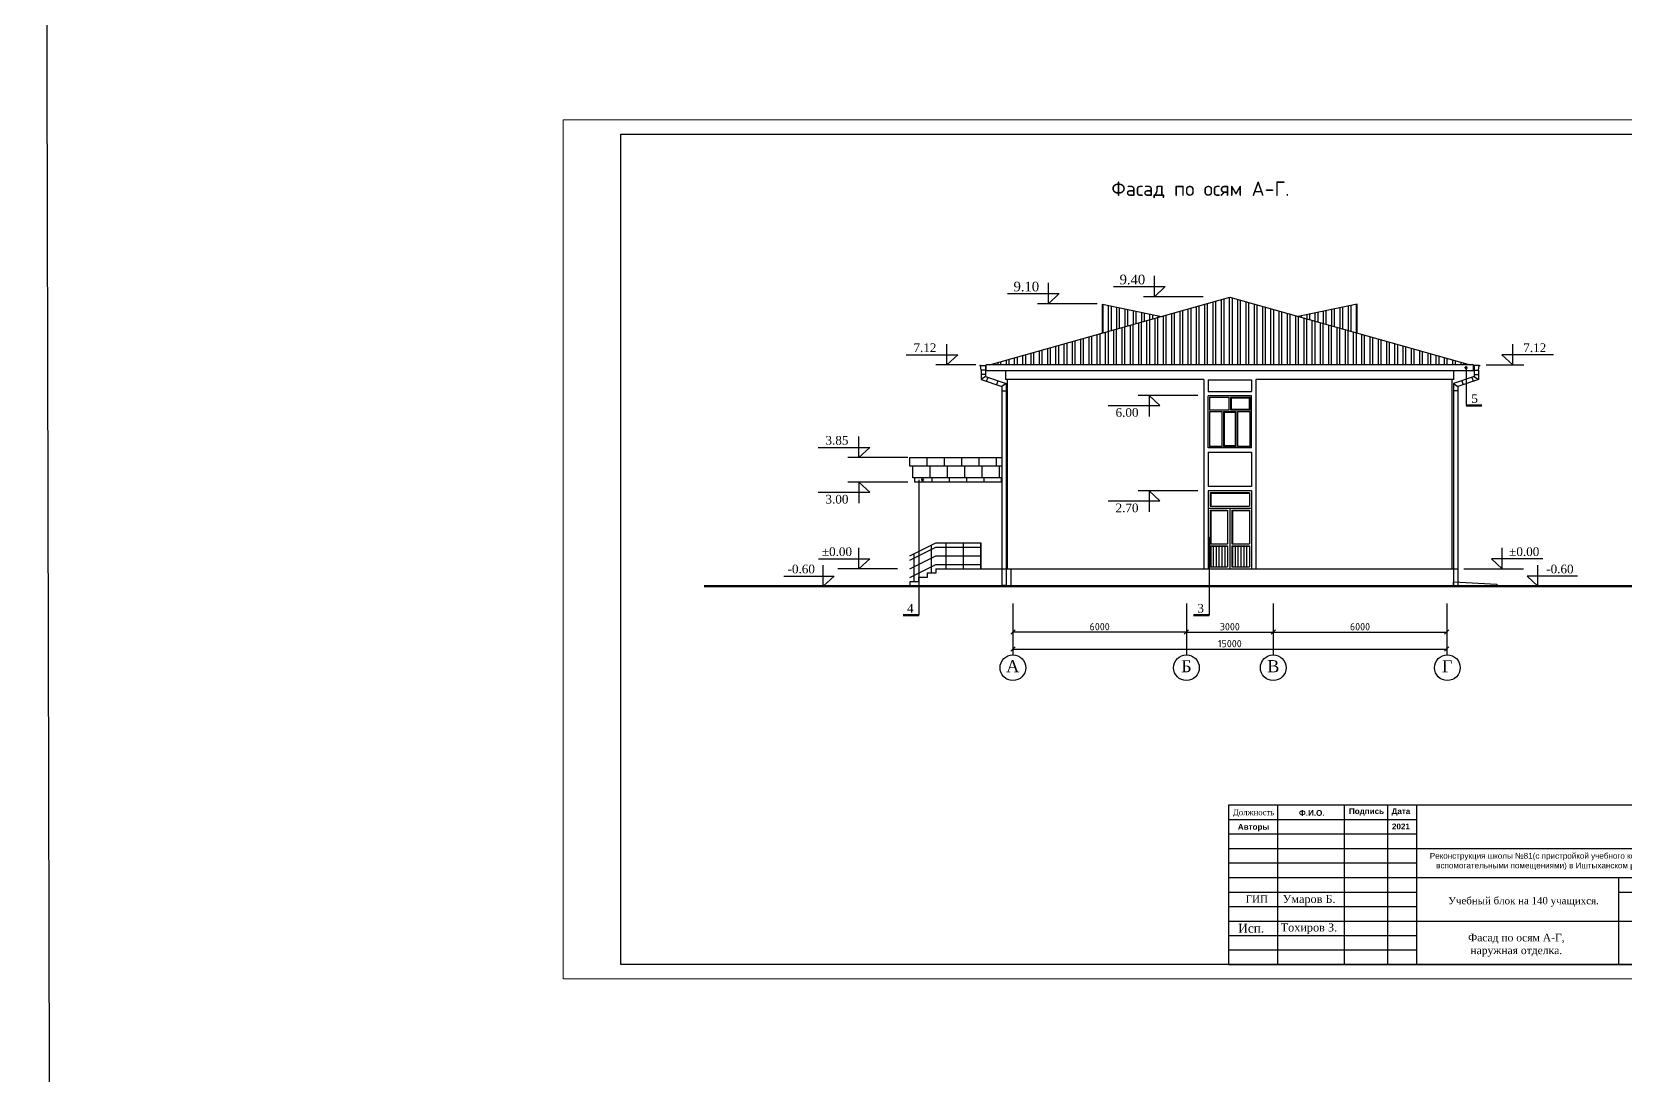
# Model space of a CAD drawing. Header units: millimetres. Extents: x 572274 to 2241483, y -888675 to -304135.
# Drawn here: x 635731 to 690805, y -655181 to -619114 of the extents above; entities that cross this region are included whole.
import ezdxf

# ---------------------------------------------------------------- set-up
doc = ezdxf.new("R2010")
doc.units = ezdxf.units.MM
doc.linetypes.add('ACAD_ISO02W100', pattern=[15, 12, -3])
for name, color, linetype, lineweight in [('Размерная Размерная', 176, 'Continuous', 15), ('стены', 250, 'Continuous', 30), ('Ф А С А Д', 250, 'Continuous', 18)]:
    doc.layers.add(name, color=color, linetype=linetype, lineweight=lineweight)
doc.styles.add('Arial 3.', font='arial.ttf')
doc.styles.add('ISOCPEUR', font='isocpeui.ttf', dxfattribs={"height": 300})
doc.styles.get("Standard").update_dxf_attribs({"font": 'isocpeur.ttf'})
doc.styles.add('style1', font='isocpeui.ttf')
doc.styles.add('WMF-Times New Roman0', font='times.ttf')
doc.styles.add('WMF-Times New Roman2', font='times.ttf')
doc.dimstyles.new('100', dxfattribs={"dimscale": 100, "dimtxt": 2.5, "dimasz": 1.5, "dimexe": 1, "dimexo": 0.625, "dimtad": 1, "dimdec": 0, "dimdsep": 46, "dimtxsty": 'Standard', "dimblk": 'OBLIQUE', "dimcen": 1.5, "dimadec": 0, "dimazin": 0, "dimtfac": 1, "dimtdec": 0, "dimtmove": 2, "dimatfit": 3, "dimldrblk": 'OBLIQUE', "dimfxl": 1.25, "dimtolj": 1, "dimtzin": 0, "dimarcsym": 0})
pattern_1 = [(90, (-487479.5, 120532.56), (-285.75, 3e-14), []), (90, (-487384.25, 120627.8), (-285.75, 3e-14), [])]

# ---------------------------------------------------------------- blocks, each defined once
blk = doc.blocks.new('_Oblique')
at = {"color": 0, "linetype": 'ByBlock', "lineweight": -2}
blk.add_line((-0.5, -0.5), (0.5, 0.5), dxfattribs=at)
blk = doc.blocks.new('*D195')
at = {"color": 0, "lineweight": -2, "transparency": 16777216}
for p, q in [((669641, -638943), (669641, -639965)), ((675641, -638943), (675641, -639965)), ((675641, -639865), (669641, -639865))]:
    blk.add_line(p, q, dxfattribs=at)
at = {"layer": 'Defpoints', "color": 0, "lineweight": 25, "transparency": 16777216}
for p in [(669641, -638881), (675641, -638881), (669641, -639865)]:
    blk.add_point(p, dxfattribs=at)
at = {"color": 0, "lineweight": -2, "transparency": 16777216, "xscale": 150, "yscale": 150, "zscale": 150, "rotation": 180}
blk.add_blockref('_Oblique', (669641, -639865), dxfattribs=at)
at = {"color": 0, "lineweight": -2, "transparency": 16777216, "xscale": 150, "yscale": 150, "zscale": 150}
blk.add_blockref('_Oblique', (675641, -639865), dxfattribs=at)
at = {"color": 0, "transparency": 16777216, "insert": (672641, -639677), "char_height": 250, "attachment_point": 5}
blk.add_mtext('\\A1;6000', dxfattribs=at)
blk = doc.blocks.new('*D196')
at = {"color": 0, "lineweight": -2, "transparency": 16777216}
for p, q in [((675641, -638943), (675641, -639965)), ((678641, -638943), (678641, -639965)), ((675641, -639865), (678641, -639865))]:
    blk.add_line(p, q, dxfattribs=at)
at = {"layer": 'Defpoints', "color": 0, "lineweight": 25, "transparency": 16777216}
for p in [(675641, -638881), (678641, -638881), (678641, -639865)]:
    blk.add_point(p, dxfattribs=at)
at = {"color": 0, "lineweight": -2, "transparency": 16777216, "xscale": 150, "yscale": 150, "zscale": 150, "rotation": 180}
blk.add_blockref('_Oblique', (675641, -639865), dxfattribs=at)
at = {"color": 0, "lineweight": -2, "transparency": 16777216, "xscale": 150, "yscale": 150, "zscale": 150}
blk.add_blockref('_Oblique', (678641, -639865), dxfattribs=at)
at = {"color": 0, "transparency": 16777216, "insert": (677141, -639677), "char_height": 250, "attachment_point": 5}
blk.add_mtext('\\A1;3000', dxfattribs=at)
blk = doc.blocks.new('*D197')
at = {"color": 0, "lineweight": -2, "transparency": 16777216}
for p, q in [((678641, -638943), (678641, -639965)), ((684641, -638943), (684641, -639965)), ((678641, -639865), (684641, -639865))]:
    blk.add_line(p, q, dxfattribs=at)
at = {"layer": 'Defpoints', "color": 0, "lineweight": 25, "transparency": 16777216}
for p in [(678641, -638881), (684641, -638881), (684641, -639865)]:
    blk.add_point(p, dxfattribs=at)
at = {"color": 0, "lineweight": -2, "transparency": 16777216, "xscale": 150, "yscale": 150, "zscale": 150, "rotation": 180}
blk.add_blockref('_Oblique', (678641, -639865), dxfattribs=at)
at = {"color": 0, "lineweight": -2, "transparency": 16777216, "xscale": 150, "yscale": 150, "zscale": 150}
blk.add_blockref('_Oblique', (684641, -639865), dxfattribs=at)
at = {"color": 0, "transparency": 16777216, "insert": (681641, -639677), "char_height": 250, "attachment_point": 5}
blk.add_mtext('\\A1;6000', dxfattribs=at)
blk = doc.blocks.new('*D198')
at = {"color": 0, "lineweight": -2, "transparency": 16777216}
for p, q in [((669641, -638943), (669641, -640551)), ((684641, -638943), (684641, -640551)), ((669641, -640451), (684641, -640451))]:
    blk.add_line(p, q, dxfattribs=at)
at = {"layer": 'Defpoints', "color": 0, "lineweight": 25, "transparency": 16777216}
for p in [(669641, -638881), (684641, -638881), (684641, -640451)]:
    blk.add_point(p, dxfattribs=at)
at = {"color": 0, "lineweight": -2, "transparency": 16777216, "xscale": 150, "yscale": 150, "zscale": 150, "rotation": 180}
blk.add_blockref('_Oblique', (669641, -640451), dxfattribs=at)
at = {"color": 0, "lineweight": -2, "transparency": 16777216, "xscale": 150, "yscale": 150, "zscale": 150}
blk.add_blockref('_Oblique', (684641, -640451), dxfattribs=at)
at = {"color": 0, "transparency": 16777216, "insert": (677141, -640263), "char_height": 250, "attachment_point": 5}
blk.add_mtext('\\A1;15000', dxfattribs=at)
blk = doc.blocks.new('12')
at = {"color": 5, "lineweight": 30}
for p, q in [((4038680, 3054550), (4038680, 3049050)), ((4038680, 3054550), (4038680, 3049050)), ((4038680, 3054550), (4038680, 3049050)), ((4057180, 3054550), (4038680, 3054550)), ((4057180, 3054550), (4038680, 3054550)), ((4057180, 3054550), (4038680, 3054550)), ((4040380, 3054550), (4040380, 3049050)), ((4040380, 3054550), (4040380, 3049050)), ((4042680, 3054550), (4042680, 3049050)), ((4044180, 3054550), (4044180, 3049050)), ((4045180, 3054550), (4045180, 3049050)), ((4057180, 3049050), (4057180, 3054550)), ((4057180, 3054550), (4057180, 3049050)), ((4045180, 3054050), (4038680, 3054050)), ((4045180, 3053550), (4038680, 3053550)), ((4057180, 3053050), (4038680, 3053050)), ((4045180, 3052550), (4038680, 3052550)), ((4038680, 3052050), (4057180, 3052050)), ((4052180, 3049050), (4052180, 3052050)), ((4053680, 3050550), (4053680, 3052050)), ((4055380, 3050550), (4055380, 3052050)), ((4038680, 3051550), (4045180, 3051550)), ((4052180, 3051550), (4057180, 3051550)), ((4038680, 3051050), (4045180, 3051050)), ((4038680, 3050550), (4057180, 3050550)), ((4038680, 3050050), (4045180, 3050050)), ((4038680, 3049550), (4045180, 3049550)), ((4038680, 3049050), (4057180, 3049050))]:
    blk.add_line(p, q, dxfattribs=at)
blk = doc.blocks.new('sdfsf')
at = {"layer": 'Размерная Размерная', "color": 0, "lineweight": 18}
for p, q in [((764772, -698957), (764772, -699457)), ((765500, -699457), (765500, -699002)), ((765545, -699457), (765545, -699002)), ((764817, -699457), (765500, -699457)), ((764817, -699502), (765254, -699502)), ((765254, -699502), (765254, -700712)), ((765299, -699502), (765299, -700712)), ((765299, -699502), (765746, -699502)), ((765545, -699457), (766228, -699457)), ((765746, -699502), (765746, -700712)), ((765791, -699502), (765791, -700712)), ((765791, -699502), (766228, -699502))]:
    blk.add_line(p, q, dxfattribs=at)
for points in [[(764772, -698957), (766273, -698957), (766273, -700757), (764772, -700757)], [(764817, -699002), (765500, -699002), (765500, -699457), (764817, -699457)], [(764839, -699024), (765478, -699024), (765478, -699435), (764839, -699435)], [(765299, -699502), (765746, -699502), (765746, -700712), (765299, -700712)], [(765321, -699524), (765724, -699524), (765724, -700690), (765321, -700690)]]:
    blk.add_lwpolyline(points, close=True, dxfattribs=at)
for points in [[(764817, -699457), (764817, -699002), (765500, -699002)], [(765545, -699002), (766228, -699002), (766228, -699457)], [(765254, -700712), (764817, -700712), (764817, -699502)], [(766228, -699502), (766228, -700712), (765791, -700712)], [(765746, -700712), (765299, -700712)]]:
    blk.add_lwpolyline(points, dxfattribs=at)
at = {"layer": 'стены', "color": 0, "linetype": 'ByBlock', "lineweight": -2, "ltscale": 3}
for p, q in [((764772, -698957), (766273, -698957)), ((764772, -700757), (764772, -698957)), ((764772, -698957), (766273, -698957)), ((764772, -700757), (764772, -698957)), ((766273, -700757), (766273, -698957)), ((766273, -700757), (766273, -698957)), ((764772, -700757), (766273, -700757)), ((764772, -700757), (766273, -700757))]:
    blk.add_line(p, q, dxfattribs=at)
at = {"layer": 'Ф А С А Д', "color": 5, "lineweight": 18}
for points in [[(764851, -699036), (765466, -699036), (765466, -699423), (764851, -699423)], [(765557, -699014), (766216, -699014), (766216, -699445), (765557, -699445)], [(765242, -699514), (764829, -699514), (764829, -700700), (765242, -700700)], [(765333, -699536), (765712, -699536), (765712, -700678), (765333, -700678)], [(765803, -699514), (766216, -699514), (766216, -700700), (765803, -700700)]]:
    blk.add_lwpolyline(points, close=True, dxfattribs=at)

msp = doc.modelspace()

# ---------------------------------------------------------------- hatches: boundary and pattern name
at = {"layer": 'стены'}
h = msp.add_hatch(dxfattribs=at)
h.set_pattern_fill('ANSI32', color=14, scale=30, angle=45, style=0)
h.set_pattern_definition([(90, (-578167, 37123.17), (-285.75, 3e-14), []), (90, (-578071.76, 37218.42), (-285.75, 3e-14), [])])
h.paths.add_polyline_path([(677141.073, -628280.565), (668834.723, -630630.565), (685447.422, -630630.565)])
at = {"layer": 'стены', "true_color": 0x6a0b0d}
h = msp.add_hatch(dxfattribs=at)
h.set_pattern_fill('ANSI32', color=16, scale=30, angle=45, style=0)
h.set_pattern_definition(pattern_1)
h.paths.add_polyline_path([(672741.943, -628526.579), (674775.665, -628949.777), (672741.943, -629526.579)])
h = msp.add_hatch(dxfattribs=at)
h.set_pattern_fill('ANSI32', color=16, scale=30, angle=45, style=0)
h.set_pattern_definition(pattern_1)
h.paths.add_polyline_path([(681540.203, -628526.579), (679506.481, -628949.777), (681540.203, -629526.579)])

# ---------------------------------------------------------------- linework, layer by layer
for p, q in [((676219.345, -628271.742), (674154.443, -628271.742)), ((672552.849, -628514.888), (670487.947, -628514.888)), ((668364.779, -630630.565), (666983.113, -630630.565)), ((676390.885, -631144.071), (677891.261, -631144.071)), ((676390.885, -631144.071), (676390.885, -631544.071)), ((677891.261, -631144.071), (677891.261, -631544.071)), ((685999.656, -630630.565), (687299.033, -630630.565)), ((676034.427, -631680.565), (673969.525, -631680.565)), ((676034.427, -631680.565), (674349.048, -631680.565)), ((676390.885, -631544.071), (677891.261, -631544.071)), ((666007.209, -633830.565), (663942.307, -633830.565)), ((666681.073, -634130.565), (666681.073, -633830.565)), ((667281.073, -634130.565), (667281.073, -633830.565)), ((667881.073, -634130.565), (667881.073, -633830.565)), ((668481.073, -634130.565), (668481.073, -633830.565)), ((669081.073, -634130.565), (669081.073, -633830.565)), ((676390.885, -633644.517), (676390.885, -634830.565)), ((676390.885, -633644.517), (677891.261, -633644.517)), ((677891.261, -633644.517), (677891.261, -634830.565)), ((669263.279, -634130.565), (666181.073, -634130.565)), ((666781.073, -634530.565), (666781.073, -634130.565)), ((667381.073, -634530.565), (667381.073, -634130.565)), ((667981.073, -634530.565), (667981.073, -634130.565)), ((668581.073, -634530.565), (668581.073, -634130.565)), ((669181.073, -634530.565), (669181.073, -634130.565)), ((669451.073, -634130.565), (669413.279, -634130.565)), ((666007.209, -634680.565), (663942.307, -634680.565)), ((669263.279, -634530.565), (666251.073, -634530.565)), ((666851.073, -634680.565), (666851.073, -634530.565)), ((667451.073, -634680.565), (667451.073, -634530.565)), ((668051.073, -634680.565), (668051.073, -634530.565)), ((668651.073, -634680.565), (668651.073, -634530.565)), ((669251.073, -634680.565), (669251.073, -634530.565)), ((669451.073, -634530.565), (669413.279, -634530.565)), ((676034.427, -634980.565), (673969.525, -634980.565)), ((677891.261, -634830.565), (676390.885, -634830.565)), ((676390.885, -634980.565), (676390.885, -637680.565)), ((676390.885, -634980.565), (676390.885, -637680.565)), ((677891.261, -634980.565), (676390.885, -634980.565)), ((677891.261, -634980.565), (677891.261, -637680.565)), ((677891.261, -634980.565), (677891.261, -637680.565)), ((676460.885, -635050.565), (676460.885, -635510.565)), ((677821.261, -635050.565), (676460.885, -635050.565)), ((676460.885, -635510.565), (677821.261, -635510.565)), ((677821.261, -635050.565), (677821.261, -635510.565)), ((676460.885, -635650.565), (676460.885, -636810.565)), ((677821.261, -635650.565), (677821.261, -636810.565)), ((676460.885, -636810.565), (677065.885, -636810.565)), ((676460.885, -636880.565), (676460.885, -637610.565)), ((676460.885, -636880.565), (677065.885, -636880.565)), ((677215.885, -636810.565), (677821.261, -636810.565)), ((677215.885, -636880.565), (677821.261, -636880.565)), ((677321.261, -636880.565), (677321.261, -637610.565)), ((677421.261, -636880.565), (677421.261, -637610.565)), ((677521.261, -636880.565), (677521.261, -637610.565)), ((677621.261, -636880.565), (677621.261, -637610.565)), ((677721.261, -636880.565), (677721.261, -637610.565)), ((677821.261, -636880.565), (677821.261, -637610.565)), ((665651.073, -637680.565), (663586.171, -637680.565)), ((676460.885, -637610.565), (677065.885, -637610.565)), ((677215.885, -637610.565), (677821.261, -637610.565)), ((685227.308, -637680.565), (687292.21, -637680.565)), ((669641.073, -638880.565), (669641.073, -640652.449)), ((675641.073, -638880.565), (675641.073, -640652.449)), ((678641.073, -638880.565), (678641.073, -640652.449)), ((684641.073, -638880.565), (684641.073, -640652.449))]:
    msp.add_line(p, q)
at = {"color": 14, "lineweight": 30}
for p, q in [((672741.943, -628526.579), (674775.665, -628949.777)), ((672741.943, -629526.579), (672741.943, -628526.579)), ((681540.203, -628526.579), (679506.481, -628949.777)), ((681540.203, -629526.579), (681540.203, -628526.579)), ((685561.073, -630630.565), (668721.073, -630630.565)), ((669263.279, -638243.551), (669413.279, -638243.551))]:
    msp.add_line(p, q, dxfattribs=at)
at = {"color": 14}
for p, q in [((668520.854, -630646.312), (668695.186, -630646.312)), ((668545.186, -630805.555), (668545.186, -631136.887)), ((668695.186, -630957.84), (668545.186, -630957.84)), ((668695.186, -631032.84), (668545.186, -631136.887)), ((668545.186, -631136.887), (669263.279, -631375.537)), ((668695.186, -630805.555), (668695.186, -631032.84)), ((668695.186, -631032.84), (669413.279, -631271.49)), ((668773.703, -631058.934), (668722.508, -631195.818)), ((685586.96, -631032.84), (684868.867, -631271.49)), ((685736.96, -631136.887), (685018.867, -631375.537)), ((685508.442, -631058.934), (685559.638, -631195.818)), ((685761.292, -630646.312), (685586.96, -630646.312)), ((685586.96, -630805.555), (685586.96, -631032.84)), ((685586.96, -630957.84), (685736.96, -630957.84)), ((685586.96, -631032.84), (685736.96, -631136.887)), ((685736.96, -630805.555), (685736.96, -631136.887)), ((669121.59, -631174.55), (669070.395, -631311.434)), ((669413.279, -631271.49), (669263.279, -631375.537)), ((669263.279, -631375.537), (669263.279, -638243.551)), ((669263.279, -631519.118), (669413.279, -631519.118)), ((669413.279, -631271.49), (669413.279, -638243.551)), ((684868.867, -631271.49), (685018.867, -631375.537)), ((684868.867, -631271.49), (684868.867, -638124.454)), ((685018.867, -631519.118), (684868.867, -631519.118)), ((685018.867, -631375.537), (685018.867, -638280.565)), ((685160.556, -631174.55), (685211.751, -631311.434))]:
    msp.add_line(p, q, dxfattribs=at)
at = {"lineweight": 30}
for p, q in [((668721.073, -630830.565), (668721.073, -630630.565)), ((685561.073, -630830.565), (668721.073, -630830.565)), ((669401.073, -631130.565), (669401.073, -630830.565)), ((676240.885, -631130.565), (669401.073, -631130.565)), ((669451.073, -637680.565), (669451.073, -631130.565)), ((676240.885, -631130.565), (676240.885, -637680.565)), ((684881.073, -631130.565), (678041.261, -631130.565)), ((678041.261, -631130.565), (678041.261, -637680.565)), ((684831.073, -637680.565), (684831.073, -631130.565)), ((684881.073, -631130.565), (684881.073, -630830.565)), ((685561.073, -630830.565), (685561.073, -630630.565)), ((666981.073, -637680.565), (669263.279, -637680.565)), ((669283.279, -637680.565), (684998.867, -637680.565)), ((669413.279, -637680.565), (669413.279, -638280.565)), ((669581.073, -638280.565), (669581.073, -637680.565)), ((684868.867, -637680.565), (684868.867, -638280.565))]:
    msp.add_line(p, q, dxfattribs=at)
at = {"color": 1}
for p, q in [((685306.261, -630747.613), (685306.261, -632026.695)), ((666392.511, -634599.711), (666392.511, -639277.049)), ((676429.872, -636631.857), (676429.872, -639277.049))]:
    msp.add_line(p, q, dxfattribs=at)
at = {"lineweight": 50}
for p, q in [((685849.31, -632026.695), (685306.261, -632026.695)), ((665849.462, -639277.049), (666392.511, -639277.049)), ((675886.823, -639277.049), (676429.872, -639277.049))]:
    msp.add_line(p, q, dxfattribs=at)
at = {"color": 3, "lineweight": 30}
msp.add_lwpolyline([(721013.019, -808653.597), (636697.986, -808653.597), (635731.462, -392742.585), (720892.578, -394141.324)], close=True, dxfattribs=at)
at = {"lineweight": 20}
msp.add_lwpolyline([(654092.403, -651853.316), (696092.403, -651853.316), (696092.403, -622153.316), (654092.403, -622153.316)], close=True, dxfattribs=at)
at = {"lineweight": 30}
msp.add_lwpolyline([(656092.403, -622653.316), (695592.403, -622653.316), (695592.403, -651353.316), (656092.403, -651353.316)], close=True, dxfattribs=at)
at = {"color": 14, "lineweight": 30}
msp.add_lwpolyline([(668834.723, -630630.565), (677141.073, -628280.565), (685447.422, -630630.565)], dxfattribs=at)
at = {"color": 14}
for points in [[(668695.186, -630635.474), (668695.186, -630805.555), (668545.186, -630805.555), (668520.854, -630646.312), (668500.249, -630646.312), (668500.249, -630663.593), (668513.968, -630663.593)], [(685586.96, -630635.474), (685586.96, -630805.555), (685736.96, -630805.555), (685761.292, -630646.312), (685781.897, -630646.312), (685781.897, -630663.593), (685768.178, -630663.593)]]:
    msp.add_lwpolyline(points, dxfattribs=at)
at = {"lineweight": 30}
for points in [[(669263.279, -634680.565), (666251.073, -634680.565), (666251.073, -634530.565), (666181.073, -634530.565), (666181.073, -634130.565), (666081.073, -634130.565), (666081.073, -633830.565), (669263.279, -633830.565)], [(669413.279, -633830.565), (669451.073, -633830.565)], [(669451.073, -634680.565), (669413.279, -634680.565)], [(666981.073, -637680.565), (666981.073, -637830.565), (666681.073, -637830.565), (666681.073, -637980.565), (666381.073, -637980.565), (666381.073, -638130.565), (666081.073, -638130.565), (666081.073, -638280.565)], [(684868.867, -638280.565), (684868.867, -638130.565), (686368.867, -638205.565), (686368.867, -638280.565), (686368.867, -638280.565), (684913.867, -638280.565), (684913.867, -638280.565), (684868.867, -638280.565), (684868.867, -638130.565)]]:
    msp.add_lwpolyline(points, dxfattribs=at)
at = {"color": 5}
for points in [[(677821.261, -635070.565), (676480.885, -635070.565), (676480.885, -635510.565)], [(677065.885, -635670.565), (676480.885, -635670.565), (676480.885, -636810.565)], [(677820.885, -635670.565), (677235.885, -635670.565), (677235.885, -636810.565)]]:
    msp.add_lwpolyline(points, dxfattribs=at)
for points in [[(666081.073, -637380.565), (666981.073, -636930.565), (668538.584, -636930.565)], [(677065.885, -636900.565), (676480.885, -636900.565), (676480.885, -637610.565)], [(677820.885, -636900.565), (677235.885, -636900.565), (677235.885, -637610.565)], [(666081.073, -637680.565), (666981.073, -637230.565), (668538.584, -637230.565)], [(666081.073, -637980.565), (666981.073, -637530.565), (668538.584, -637530.565)], [(669401.073, -638280.565), (669365.735, -638243.551)]]:
    msp.add_lwpolyline(points)
at = {"lineweight": 50}
for centre in [(685306.261, -630725.24), (666522.511, -634599.711), (676429.872, -636631.857)]:
    msp.add_circle(centre, 22.373, dxfattribs=at)
at = {"layer": 'стены', "color": 0, "linetype": 'ByBlock', "lineweight": -2, "ltscale": 3}
for p, q in [((670867.469, -628514.888), (670867.469, -627789.201)), ((674533.965, -628271.742), (674533.965, -627546.055)), ((669458.506, -628163.224), (671238.977, -628163.224)), ((670867.469, -628514.888), (671238.977, -628163.224)), ((673125.002, -627920.078), (674905.473, -627920.078)), ((674533.965, -628271.742), (674905.473, -627920.078)), ((667362.636, -630630.565), (667362.636, -629904.878)), ((686919.51, -630630.565), (686919.51, -629904.878)), ((665953.672, -630278.901), (667734.143, -630278.901)), ((667362.636, -630630.565), (667734.143, -630278.901)), ((688328.474, -630278.901), (686548.003, -630278.901)), ((686919.51, -630630.565), (686548.003, -630278.901)), ((674349.048, -631680.565), (674349.048, -632406.251)), ((674349.048, -631680.565), (674720.555, -632032.228)), ((672940.084, -632032.228), (674720.555, -632032.228)), ((664321.83, -633830.565), (664321.83, -633104.878)), ((662912.866, -633478.901), (664693.337, -633478.901)), ((664321.83, -633830.565), (664693.337, -633478.901)), ((664321.83, -634680.565), (664321.83, -635406.251)), ((664321.83, -634680.565), (664693.337, -635032.228)), ((674349.048, -634980.565), (674349.048, -635706.251)), ((674349.048, -634980.565), (674720.555, -635332.228)), ((662912.866, -635032.228), (664693.337, -635032.228)), ((672940.084, -635332.228), (674720.555, -635332.228)), ((676390.885, -635580.565), (677891.261, -635580.565)), ((676460.885, -635650.565), (677065.885, -635650.565)), ((677065.885, -635650.565), (677065.885, -636810.565)), ((677140.885, -635580.565), (677141.073, -637680.565)), ((677215.885, -635650.565), (677215.885, -636810.565)), ((677215.885, -635650.565), (677821.261, -635650.565)), ((664321.83, -637680.565), (664321.83, -636954.878)), ((676565.885, -636880.565), (676565.885, -637610.565)), ((676665.885, -636880.565), (676665.885, -637610.565)), ((676765.885, -636880.565), (676765.885, -637610.565)), ((676865.885, -636880.565), (676865.885, -637610.565)), ((676965.885, -636880.565), (676965.885, -637610.565)), ((677065.885, -636880.565), (677065.885, -637610.565)), ((677215.885, -636880.565), (677215.885, -637610.565)), ((686556.551, -637680.565), (686556.551, -636954.878)), ((662917.04, -637328.901), (664693.337, -637328.901)), ((663087.931, -638280.565), (663087.931, -637554.878)), ((664321.83, -637680.565), (664693.337, -637328.901)), ((687961.341, -637328.901), (686185.044, -637328.901)), ((686556.551, -637680.565), (686185.044, -637328.901)), ((687790.45, -638280.565), (687790.45, -637554.878)), ((661724.344, -637928.901), (663459.438, -637928.901)), ((663087.931, -638280.565), (663459.438, -637928.901)), ((689154.037, -637928.901), (687418.943, -637928.901)), ((687790.45, -638280.565), (687418.943, -637928.901))]:
    msp.add_line(p, q, dxfattribs=at)
at = {"layer": 'стены', "color": 0, "linetype": 'ByBlock', "lineweight": 30, "ltscale": 3}
for p, q in [((666231.073, -638130.565), (666231.073, -637155.565)), ((666831.073, -637830.565), (666831.073, -636855.565)), ((667338.584, -637680.565), (667338.584, -636780.565)), ((667938.584, -637680.565), (667938.584, -636780.565)), ((668538.584, -637680.565), (668538.584, -636780.565))]:
    msp.add_line(p, q, dxfattribs=at)
at = {"layer": 'стены', "color": 0, "linetype": 'ByBlock', "lineweight": 50, "ltscale": 3}
msp.add_line((658969.691, -638280.565), (693436.306, -638280.565), dxfattribs=at)
at = {"layer": 'стены', "color": 0, "linetype": 'ByBlock', "lineweight": 30, "ltscale": 3}
msp.add_lwpolyline([(666081.073, -637230.565), (666981.073, -636780.565), (668538.584, -636780.565), (668538.584, -637680.565)], dxfattribs=at)
at = {"layer": 'стены', "color": 0, "linetype": 'ByBlock', "lineweight": -2, "ltscale": 3}
for centre in [(669641.073, -641096.252), (675641.073, -641096.252), (678641.073, -641096.252), (684660.611, -641096.252)]:
    msp.add_circle(centre, 443.803, dxfattribs=at)

# ---------------------------------------------------------------- block references
at = {"xscale": -1}
msp.add_blockref('sdfsf', (1442663.556, 67262.875), dxfattribs=at)
msp.add_blockref('12', (-3361587.597, -3700403.674))

# ---------------------------------------------------------------- texts
at = {"style": 'WMF-Times New Roman2'}
msp.add_text('Исп.', height=303.269, dxfattribs=at).set_placement((677433.664, -650253.668))
at = {"color": 0, "linetype": 'ByBlock', "lineweight": 18, "insert": (676126.381, -624575.108), "char_height": 500, "width": 17458.30877, "attachment_point": 5}
msp.add_mtext('Фасад по осям А-Г.', dxfattribs=at)
at = {"color": 1, "linetype": 'ByBlock', "ltscale": 30, "char_height": 200, "width": 1887.08308, "attachment_point": 5, "style": 'WMF-Times New Roman0'}
for s, insert in [('Должность', (677961.921, -646127.942)), ('{\\fArial|b1|i0|c204|p34;Ф\\fArial|b1|i0|c0|p34;.\\fArial|b1|i0|c204|p34;И\\fArial|b1|i0|c0|p34;.\\fArial|b1|i0|c204|p34;О\\fArial|b1|i0|c0|p34;.}', (679971.921, -646117.942)), ('{\\fArial|b1|i0|c204|p34;Подпись}', (681865.53, -646085.693)), ('{\\fArial|b1|i0|c204|p34;Дата}', (683055.53, -646085.693)), ('{\\fArial|b1|i0|c204|p34;\\C256;2021}', (683055.53, -646585.693))]:
    msp.add_mtext(s, dxfattribs=dict(at, insert=insert))
at = {"color": 1, "linetype": 'ByBlock', "ltscale": 30, "insert": (677961.921, -646627.942), "char_height": 200, "width": 1404.02516, "attachment_point": 5}
msp.add_mtext('{\\fArial|b1|i0|c204|p34;Авторы}', dxfattribs=at)
at = {"color": 0, "linetype": 'ByBlock', "insert": (689714.641, -647499.772), "char_height": 200, "width": 11599.6853, "attachment_point": 2, "style": 'ISOCPEUR'}
msp.add_mtext('{\\fArial|b0|i0|c204|p34;\\C256;Реконструкция школы №81(с пристройкой учебного корпуса на 140 мест и спортзала с вспомогательными помещениями) в Иштыханском районе Самаркандской области}', dxfattribs=at)
at = {"linetype": 'ACAD_ISO02W100', "lineweight": 5, "ltscale": 70, "insert": (677691.988, -648968.376), "char_height": 250, "attachment_point": 1, "style": 'WMF-Times New Roman0'}
msp.add_mtext('{\\fTimes New Roman|b0|i0|c204|p18;ГИП}', dxfattribs=at)
at = {"color": 0, "char_height": 280, "width": 2199.70893, "attachment_point": 1, "style": 'WMF-Times New Roman0'}
for s, insert in [('Умаров Б.', (678964.841, -648949.621)), ('Тохиров З.', (678897.757, -649934.798))]:
    msp.add_mtext(s, dxfattribs=dict(at, insert=insert))
at = {"insert": (684689.002, -649023.31), "char_height": 250, "width": 5426.06779, "attachment_point": 1, "line_spacing_factor": 0.8, "style": 'WMF-Times New Roman0'}
msp.add_mtext('\\pt2500;Учебный блок на 140 учащихся.', dxfattribs=at)
at = {"lineweight": 30, "insert": (687043.613, -650291.63), "char_height": 265, "width": 12229.48686, "attachment_point": 2, "style": 'Arial 3.'}
msp.add_mtext('{\\fTimes New Roman|b0|i0|c204|p18;Фасад по осям А-Г,\\Pнаружная отделка.}', dxfattribs=at)
at = {"layer": 'стены', "color": 0, "linetype": 'ByBlock', "lineweight": -2, "ltscale": 3, "attachment_point": 5, "style": 'WMF-Times New Roman2'}
for s, insert, char_height in [('9.10', (670106.526, -627921.493), 334.946), ('9.40', (673773.023, -627678.347), 334.946), ('7.12', (666601.693, -630037.17), 300), ('7.12', (687680.453, -630037.17), 300), ('6.00', (673588.105, -632273.96), 300), ('3.85', (663560.887, -633237.17), 300), ('3.00', (663560.887, -635273.96), 300), ('2.70', (673588.105, -635573.96), 300), ('%%P0.00', (663560.887, -637087.17), 300), ('%%P0.00', (687317.494, -637087.17), 300), ('-0.60', (662326.988, -637687.17), 300), ('-0.60', (688551.393, -637687.17), 300), ('А', (669637.396, -641045.289), 418.683), ('Б', (675640.187, -641045.289), 418.683), ('В', (678642.978, -641045.289), 418.683), ('Г', (684654.143, -641045.289), 418.683)]:
    msp.add_mtext(s, dxfattribs=dict(at, insert=insert, char_height=char_height))
at = {"layer": 'стены', "color": 0, "linetype": 'ByBlock', "lineweight": -2, "ltscale": 3, "char_height": 300, "width": 364.20253, "style": 'style1'}
for s, insert, attachment_point in [('{\\fPalatino Linotype|b0|i0|c204|p18;5}', (685489.004, -631640.43), 1), ('{\\fPalatino Linotype|b0|i0|c204|p18;4}', (666209.768, -638890.785), 3), ('{\\fPalatino Linotype|b0|i0|c204|p18;3}', (676247.129, -638890.785), 3)]:
    msp.add_mtext(s, dxfattribs=dict(at, insert=insert, attachment_point=attachment_point))

# ---------------------------------------------------------------- dimensions: what is measured, and where the dimension line sits
for base, p1, p2, picture, middle in [((669641.073, -639864.571), (675641.073, -638880.565), (669641.073, -638880.565), '*D195', (672641.073, -639677.071)), ((684641.073, -640450.615), (669641.073, -638880.565), (684641.073, -638880.565), '*D198', (677141.073, -640263.115)), ((678641.073, -639864.571), (675641.073, -638880.565), (678641.073, -638880.565), '*D196', (677141.073, -639677.071)), ((684641.073, -639864.571), (678641.073, -638880.565), (684641.073, -638880.565), '*D197', (681641.073, -639677.071))]:
    dim = msp.add_linear_dim(base=base, p1=p1, p2=p2, dimstyle='100', override={"dimfxl": 1.25, "dimfxlon": 0})
    dim.commit()
    dim.dimension.update_dxf_attribs({"geometry": picture, "text_midpoint": middle})

doc.saveas('drawing.dxf')
